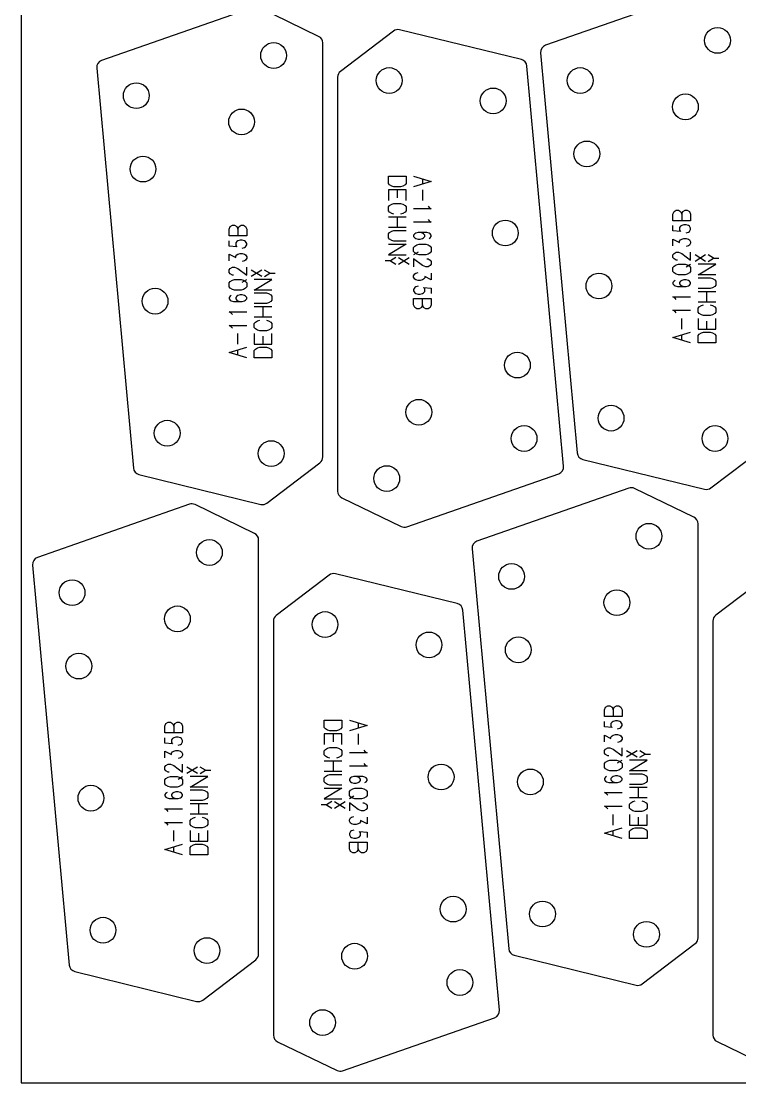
# Model space of a CAD drawing. Header units: millimetres. Extents: x 0 to 2500, y 0 to 1253.
# Drawn here: x 0 to 487, y 0 to 720 of the extents above; entities that cross this region are included whole.
import ezdxf

# ---------------------------------------------------------------- set-up
doc = ezdxf.new("R2010")
doc.units = ezdxf.units.MM
doc.layers.add('PARTS', color=4, linetype='CONTINUOUS')
doc.layers.add('PLATE', color=2, linetype='CONTINUOUS')

msp = doc.modelspace()

# ---------------------------------------------------------------- linework, layer by layer
at = {"layer": 'PARTS'}
for p, q in [((458.74, 739.95), (355.69, 703.93)), ((157.61, 729.7), (54.56, 693.67)), ((201.77, 710.02), (161.43, 729.48)), ((252.5, 713.61), (216.59, 686.27)), ((339.34, 694.23), (256.72, 714.48)), ((204.6, 424.64), (204.6, 705.51)), ((352.36, 698.75), (377.22, 427.36)), ((51.23, 688.5), (76.09, 417.1)), ((367.99, 418.44), (343.13, 689.83)), ((214.62, 682.29), (214.62, 401.42)), ((249.12, 610.1), (249.12, 615.05)), ((249.12, 615.05), (261.12, 615.05)), ((261.12, 615.05), (261.12, 610.1)), ((266.22, 615.05), (278.22, 611.45)), ((272.22, 613.25), (272.22, 609.65)), ((249.87, 609.2), (249.12, 610.1)), ((261.12, 605.85), (249.12, 605.85)), ((249.12, 605.85), (249.12, 598.65)), ((251.37, 608.3), (249.87, 609.2)), ((252.87, 607.85), (251.37, 608.3)), ((257.37, 607.85), (252.87, 607.85)), ((255.12, 605.85), (255.12, 600.45)), ((258.87, 608.3), (257.37, 607.85)), ((260.37, 609.2), (258.87, 608.3)), ((261.12, 610.1), (260.37, 609.2)), ((261.12, 598.65), (261.12, 605.85)), ((278.22, 611.45), (266.22, 607.85)), ((272.22, 605.85), (272.22, 598.65)), ((249.12, 594.4), (249.87, 595.3)), ((249.12, 591.7), (249.12, 594.4)), ((249.87, 590.8), (249.12, 591.7)), ((249.87, 595.3), (251.37, 596.2)), ((251.37, 589.9), (249.87, 590.8)), ((251.37, 596.2), (252.87, 596.65)), ((252.87, 596.65), (257.37, 596.65)), ((257.37, 596.65), (258.87, 596.2)), ((258.87, 596.2), (260.37, 595.3)), ((260.37, 590.8), (258.87, 589.9)), ((260.37, 595.3), (261.12, 594.4)), ((261.12, 591.7), (260.37, 590.8)), ((261.12, 594.4), (261.12, 591.7)), ((278.22, 593.05), (266.22, 593.05)), ((275.97, 594.85), (276.72, 593.95)), ((276.72, 593.95), (278.22, 593.05)), ((442.13, 589.44), (442.88, 591.24)), ((442.88, 591.24), (444.38, 592.14)), ((444.38, 592.14), (445.88, 592.14)), ((445.88, 592.14), (447.38, 591.24)), ((447.38, 591.24), (448.13, 589.44)), ((448.13, 589.44), (448.88, 591.24)), ((448.88, 591.24), (450.38, 592.14)), ((450.38, 592.14), (451.88, 592.14)), ((451.88, 592.14), (453.38, 591.24)), ((453.38, 591.24), (454.13, 589.44)), ((249.12, 587.45), (261.12, 587.45)), ((252.87, 589.45), (251.37, 589.9)), ((255.12, 587.45), (255.12, 580.25)), ((258.87, 589.9), (257.37, 589.45)), ((278.22, 583.85), (266.22, 583.85)), ((275.97, 585.65), (276.72, 584.75)), ((276.72, 584.75), (278.22, 583.85)), ((442.13, 584.94), (442.13, 589.44)), ((454.13, 584.94), (442.13, 584.94)), ((448.13, 589.44), (448.13, 584.94)), ((454.13, 589.44), (454.13, 584.94)), ((141, 579.18), (141.75, 580.98)), ((141, 574.68), (141, 579.18)), ((141.75, 580.98), (143.25, 581.88)), ((143.25, 581.88), (144.75, 581.88)), ((144.75, 581.88), (146.25, 580.98)), ((146.25, 580.98), (147, 579.18)), ((147, 579.18), (147.75, 580.98)), ((147, 579.18), (147, 574.68)), ((147.75, 580.98), (149.25, 581.88)), ((149.25, 581.88), (150.75, 581.88)), ((150.75, 581.88), (152.25, 580.98)), ((152.25, 580.98), (153, 579.18)), ((153, 579.18), (153, 574.68)), ((261.12, 580.25), (249.12, 580.25)), ((249.12, 576), (249.87, 576.9)), ((249.87, 576.9), (251.37, 577.8)), ((251.37, 577.8), (252.87, 578.25)), ((252.87, 578.25), (261.12, 578.25)), ((267.72, 576.45), (266.97, 576)), ((269.22, 576.9), (267.72, 576.45)), ((275.22, 576.9), (269.22, 576.9)), ((272.22, 576.45), (270.72, 576.9)), ((272.97, 576), (272.22, 576.45)), ((276.72, 576.45), (275.22, 576.9)), ((277.47, 576), (276.72, 576.45)), ((442.13, 577.99), (442.13, 581.59)), ((447.38, 577.54), (442.13, 577.99)), ((447.38, 581.14), (446.63, 580.24)), ((446.63, 580.24), (446.63, 578.44)), ((446.63, 578.44), (447.38, 577.54)), ((448.13, 581.59), (447.38, 581.14)), ((449.63, 582.04), (448.13, 581.59)), ((451.13, 582.04), (449.63, 582.04)), ((452.63, 581.59), (451.13, 582.04)), ((451.13, 576.64), (452.63, 577.09)), ((453.38, 581.14), (452.63, 581.59)), ((452.63, 577.09), (453.38, 577.54)), ((454.13, 579.79), (453.38, 581.14)), ((453.38, 577.54), (454.13, 578.89)), ((454.13, 578.89), (454.13, 579.79)), ((153, 574.68), (141, 574.68)), ((141, 567.73), (141, 571.33)), ((146.25, 570.88), (145.5, 569.98)), ((145.5, 569.98), (145.5, 568.18)), ((147, 571.33), (146.25, 570.88)), ((148.5, 571.78), (147, 571.33)), ((150, 571.78), (148.5, 571.78)), ((151.5, 571.33), (150, 571.78)), ((152.25, 570.88), (151.5, 571.33)), ((153, 569.53), (152.25, 570.88)), ((153, 568.63), (153, 569.53)), ((249.12, 573.3), (249.12, 576)), ((249.87, 572.4), (249.12, 573.3)), ((249.12, 569.05), (261.12, 569.05)), ((261.12, 569.05), (249.12, 561.85)), ((251.37, 571.5), (249.87, 572.4)), ((252.87, 571.05), (251.37, 571.5)), ((261.12, 571.05), (252.87, 571.05)), ((266.97, 576), (266.22, 575.1)), ((266.22, 575.1), (266.22, 574.2)), ((266.22, 574.2), (266.97, 573.3)), ((266.97, 573.3), (267.72, 572.85)), ((267.72, 572.85), (269.22, 572.4)), ((268.47, 568.6), (269.97, 569.05)), ((269.22, 572.4), (270.72, 572.4)), ((269.97, 569.05), (274.47, 569.05)), ((270.72, 572.4), (272.22, 572.85)), ((272.22, 572.85), (272.97, 573.3)), ((273.72, 575.1), (272.97, 576)), ((272.97, 573.3), (273.72, 574.2)), ((273.72, 574.2), (273.72, 575.1)), ((274.47, 569.05), (275.97, 568.6)), ((276.72, 572.85), (277.47, 573.3)), ((278.22, 575.1), (277.47, 576)), ((277.47, 573.3), (278.22, 574.2)), ((278.22, 574.2), (278.22, 575.1)), ((442.13, 567.89), (442.13, 572.39)), ((442.13, 572.39), (446.63, 570.14)), ((446.63, 571.04), (447.38, 571.94)), ((446.63, 570.14), (446.63, 571.04)), ((447.38, 571.94), (448.13, 572.39)), ((448.13, 572.39), (449.63, 572.84)), ((449.63, 572.84), (451.13, 572.84)), ((451.13, 572.84), (452.63, 572.39)), ((452.63, 572.39), (453.38, 571.94)), ((453.38, 571.94), (454.13, 570.59)), ((454.13, 569.69), (453.38, 568.34)), ((454.13, 570.59), (454.13, 569.69)), ((146.25, 567.28), (141, 567.73)), ((141, 557.63), (141, 562.13)), ((141, 562.13), (145.5, 559.88)), ((145.5, 568.18), (146.25, 567.28)), ((146.25, 561.68), (147, 562.13)), ((147, 562.13), (148.5, 562.58)), ((148.5, 562.58), (150, 562.58)), ((150, 566.38), (151.5, 566.83)), ((150, 562.58), (151.5, 562.13)), ((151.5, 566.83), (152.25, 567.28)), ((151.5, 562.13), (152.25, 561.68)), ((152.25, 567.28), (153, 568.63)), ((249.12, 561.85), (261.12, 561.85)), ((266.22, 566.8), (266.97, 567.7)), ((266.22, 564.1), (266.22, 566.8)), ((266.97, 563.2), (266.22, 564.1)), ((269.22, 563.65), (266.22, 561.85)), ((266.97, 567.7), (268.47, 568.6)), ((268.47, 562.3), (266.97, 563.2)), ((269.97, 561.85), (268.47, 562.3)), ((274.47, 561.85), (269.97, 561.85)), ((275.97, 562.3), (274.47, 561.85)), ((275.97, 568.6), (277.47, 567.7)), ((277.47, 563.2), (275.97, 562.3)), ((277.47, 567.7), (278.22, 566.8)), ((278.22, 564.1), (277.47, 563.2)), ((278.22, 566.8), (278.22, 564.1)), ((442.13, 561.84), (442.88, 562.74)), ((442.13, 560.04), (442.13, 561.84)), ((442.88, 562.74), (444.38, 563.64)), ((444.38, 563.64), (445.88, 563.64)), ((445.88, 563.64), (448.13, 562.74)), ((448.13, 562.74), (454.13, 558.24)), ((452.63, 567.89), (451.13, 567.44)), ((453.38, 568.34), (452.63, 567.89)), ((454.13, 558.24), (454.13, 563.64)), ((145.5, 560.78), (146.25, 561.68)), ((145.5, 559.88), (145.5, 560.78)), ((151.5, 557.63), (150, 557.18)), ((152.25, 558.08), (151.5, 557.63)), ((152.25, 561.68), (153, 560.33)), ((153, 559.43), (152.25, 558.08)), ((153, 560.33), (153, 559.43)), ((250.62, 557.69), (247.02, 557.69)), ((254.22, 559.85), (250.62, 557.69)), ((250.62, 557.69), (254.22, 555.53)), ((256.02, 559.85), (263.22, 555.53)), ((256.02, 555.53), (263.22, 559.85)), ((272.22, 554.45), (266.22, 558.95)), ((266.22, 558.95), (266.22, 553.55)), ((275.22, 558.95), (275.97, 558.95)), ((275.97, 558.95), (277.47, 558.05)), ((277.47, 558.05), (278.22, 557.15)), ((278.22, 555.35), (277.47, 554.45)), ((278.22, 557.15), (278.22, 555.35)), ((442.88, 559.14), (442.13, 560.04)), ((444.38, 558.24), (442.88, 559.14)), ((442.88, 553.99), (444.38, 554.89)), ((445.13, 558.24), (444.38, 558.24)), ((444.38, 554.89), (445.88, 555.34)), ((445.88, 555.34), (450.38, 555.34)), ((450.38, 555.34), (451.88, 554.89)), ((451.13, 553.54), (454.13, 555.34)), ((451.88, 554.89), (453.38, 553.99)), ((464.33, 557.34), (457.13, 561.66)), ((464.33, 561.66), (457.13, 557.34)), ((459.23, 548.14), (471.23, 555.34)), ((471.23, 555.34), (459.23, 555.34)), ((469.73, 559.5), (466.13, 561.66)), ((466.13, 557.34), (469.73, 559.5)), ((469.73, 559.5), (473.33, 559.5)), ((141, 551.58), (141.75, 552.48)), ((141, 549.78), (141, 551.58)), ((141.75, 548.88), (141, 549.78)), ((141.75, 552.48), (143.25, 553.38)), ((143.25, 547.98), (141.75, 548.88)), ((143.25, 553.38), (144.75, 553.38)), ((144, 547.98), (143.25, 547.98)), ((144.75, 553.38), (147, 552.48)), ((147, 552.48), (153, 547.98)), ((153, 547.98), (153, 553.38)), ((163.2, 547.08), (156, 551.4)), ((163.2, 551.4), (156, 547.08)), ((168.6, 549.24), (165, 551.4)), ((165, 547.08), (168.6, 549.24)), ((168.6, 549.24), (172.2, 549.24)), ((266.22, 547.5), (266.97, 548.85)), ((266.22, 546.6), (266.22, 547.5)), ((266.97, 548.85), (267.72, 549.3)), ((267.72, 549.3), (269.22, 549.75)), ((274.47, 553.55), (272.22, 554.45)), ((275.97, 553.55), (274.47, 553.55)), ((277.47, 554.45), (275.97, 553.55)), ((278.22, 549.3), (278.22, 544.8)), ((442.13, 553.09), (442.88, 553.99)), ((442.13, 550.39), (442.13, 553.09)), ((442.88, 549.49), (442.13, 550.39)), ((444.38, 548.59), (442.88, 549.49)), ((445.88, 548.14), (444.38, 548.59)), ((450.38, 548.14), (445.88, 548.14)), ((451.88, 548.59), (450.38, 548.14)), ((453.38, 549.49), (451.88, 548.59)), ((453.38, 553.99), (454.13, 553.09)), ((454.13, 550.39), (453.38, 549.49)), ((454.13, 553.09), (454.13, 550.39)), ((471.23, 548.14), (459.23, 548.14)), ((141, 542.83), (141.75, 543.73)), ((141, 540.13), (141, 542.83)), ((141.75, 543.73), (143.25, 544.63)), ((143.25, 544.63), (144.75, 545.08)), ((144.75, 545.08), (149.25, 545.08)), ((149.25, 545.08), (150.75, 544.63)), ((150, 543.28), (153, 545.08)), ((150.75, 544.63), (152.25, 543.73)), ((152.25, 543.73), (153, 542.83)), ((153, 542.83), (153, 540.13)), ((158.1, 537.88), (170.1, 545.08)), ((170.1, 545.08), (158.1, 545.08)), ((266.97, 545.25), (266.22, 546.6)), ((267.72, 544.8), (266.97, 545.25)), ((269.22, 544.35), (267.72, 544.8)), ((269.22, 540.55), (267.72, 540.1)), ((270.72, 544.35), (269.22, 544.35)), ((272.22, 544.8), (270.72, 544.35)), ((272.97, 545.25), (272.22, 544.8)), ((273.72, 546.15), (272.97, 545.25)), ((278.22, 544.8), (273.72, 547.05)), ((273.72, 547.05), (273.72, 546.15)), ((442.88, 543.89), (442.13, 542.99)), ((442.13, 542.99), (442.13, 542.09)), ((442.13, 542.09), (442.88, 541.19)), ((443.63, 544.34), (442.88, 543.89)), ((442.88, 541.19), (443.63, 540.74)), ((443.63, 540.74), (445.13, 540.29)), ((445.13, 540.29), (451.13, 540.29)), ((447.38, 543.89), (446.63, 542.99)), ((446.63, 542.99), (446.63, 542.09)), ((446.63, 542.09), (447.38, 541.19)), ((448.13, 544.34), (447.38, 543.89)), ((447.38, 541.19), (448.13, 540.74)), ((449.63, 544.79), (448.13, 544.34)), ((448.13, 540.74), (449.63, 540.29)), ((451.13, 544.79), (449.63, 544.79)), ((452.63, 544.34), (451.13, 544.79)), ((451.13, 540.29), (452.63, 540.74)), ((453.38, 543.89), (452.63, 544.34)), ((452.63, 540.74), (453.38, 541.19)), ((454.13, 542.99), (453.38, 543.89)), ((453.38, 541.19), (454.13, 542.09)), ((454.13, 542.09), (454.13, 542.99)), ((459.23, 546.14), (467.48, 546.14)), ((467.48, 546.14), (468.98, 545.69)), ((468.98, 545.69), (470.48, 544.79)), ((470.48, 540.29), (468.98, 539.39)), ((470.48, 544.79), (471.23, 543.89)), ((471.23, 541.19), (470.48, 540.29)), ((471.23, 543.89), (471.23, 541.19)), ((141.75, 539.23), (141, 540.13)), ((141.75, 533.63), (141, 532.73)), ((143.25, 538.33), (141.75, 539.23)), ((142.5, 534.08), (141.75, 533.63)), ((144.75, 537.88), (143.25, 538.33)), ((149.25, 537.88), (144.75, 537.88)), ((146.25, 533.63), (145.5, 532.73)), ((147, 534.08), (146.25, 533.63)), ((148.5, 534.53), (147, 534.08)), ((150, 534.53), (148.5, 534.53)), ((150.75, 538.33), (149.25, 537.88)), ((151.5, 534.08), (150, 534.53)), ((152.25, 539.23), (150.75, 538.33)), ((152.25, 533.63), (151.5, 534.08)), ((153, 540.13), (152.25, 539.23)), ((153, 532.73), (152.25, 533.63)), ((170.1, 537.88), (158.1, 537.88)), ((158.1, 535.88), (166.35, 535.88)), ((166.35, 535.88), (167.85, 535.43)), ((167.85, 535.43), (169.35, 534.53)), ((169.35, 534.53), (170.1, 533.63)), ((170.1, 533.63), (170.1, 530.93)), ((266.97, 539.65), (266.22, 538.3)), ((266.22, 538.3), (266.22, 537.4)), ((266.22, 537.4), (266.97, 536.05)), ((267.72, 540.1), (266.97, 539.65)), ((266.97, 536.05), (267.72, 535.6)), ((267.72, 535.6), (269.22, 535.15)), ((269.22, 535.15), (270.72, 535.15)), ((270.72, 535.15), (272.22, 535.6)), ((272.22, 535.6), (272.97, 536.05)), ((273.72, 538.75), (272.97, 539.65)), ((272.97, 539.65), (278.22, 539.2)), ((272.97, 536.05), (273.72, 536.95)), ((273.72, 536.95), (273.72, 538.75)), ((278.22, 539.2), (278.22, 535.6)), ((443.63, 532.44), (442.13, 533.34)), ((442.13, 533.34), (454.13, 533.34)), ((467.48, 538.94), (459.23, 538.94)), ((459.23, 536.94), (471.23, 536.94)), ((465.23, 529.74), (465.23, 536.94)), ((468.98, 539.39), (467.48, 538.94)), ((141, 532.73), (141, 531.83)), ((141, 531.83), (141.75, 530.93)), ((141.75, 530.93), (142.5, 530.48)), ((142.5, 530.48), (144, 530.03)), ((144, 530.03), (150, 530.03)), ((145.5, 532.73), (145.5, 531.83)), ((145.5, 531.83), (146.25, 530.93)), ((146.25, 530.93), (147, 530.48)), ((147, 530.48), (148.5, 530.03)), ((150, 530.03), (151.5, 530.48)), ((151.5, 530.48), (152.25, 530.93)), ((152.25, 530.93), (153, 531.83)), ((153, 531.83), (153, 532.73)), ((166.35, 528.68), (158.1, 528.68)), ((158.1, 526.68), (170.1, 526.68)), ((164.1, 519.48), (164.1, 526.68)), ((167.85, 529.13), (166.35, 528.68)), ((169.35, 530.03), (167.85, 529.13)), ((170.1, 530.93), (169.35, 530.03)), ((266.22, 532.25), (278.22, 532.25)), ((266.22, 527.75), (266.22, 532.25)), ((266.97, 525.95), (266.22, 527.75)), ((268.47, 525.05), (266.97, 525.95)), ((271.47, 525.95), (269.97, 525.05)), ((272.22, 527.75), (271.47, 525.95)), ((272.22, 527.75), (272.22, 532.25)), ((272.97, 525.95), (272.22, 527.75)), ((274.47, 525.05), (272.97, 525.95)), ((277.47, 525.95), (275.97, 525.05)), ((278.22, 527.75), (277.47, 525.95)), ((278.22, 532.25), (278.22, 527.75)), ((444.38, 531.54), (443.63, 532.44)), ((471.23, 529.74), (459.23, 529.74)), ((459.23, 525.49), (459.98, 526.39)), ((459.98, 526.39), (461.48, 527.29)), ((461.48, 527.29), (462.98, 527.74)), ((467.48, 527.74), (468.98, 527.29)), ((468.98, 527.29), (470.48, 526.39)), ((470.48, 526.39), (471.23, 525.49)), ((142.5, 522.18), (141, 523.08)), ((141, 523.08), (153, 523.08)), ((143.25, 521.28), (142.5, 522.18)), ((170.1, 519.48), (158.1, 519.48)), ((269.97, 525.05), (268.47, 525.05)), ((275.97, 525.05), (274.47, 525.05)), ((443.63, 523.24), (442.13, 524.14)), ((442.13, 524.14), (454.13, 524.14)), ((444.38, 522.34), (443.63, 523.24)), ((459.23, 522.79), (459.23, 525.49)), ((459.98, 521.89), (459.23, 522.79)), ((461.48, 520.99), (459.98, 521.89)), ((462.98, 520.54), (461.48, 520.99)), ((467.48, 520.54), (462.98, 520.54)), ((468.98, 520.99), (467.48, 520.54)), ((470.48, 521.89), (468.98, 520.99)), ((471.23, 522.79), (470.48, 521.89)), ((471.23, 525.49), (471.23, 522.79)), ((142.5, 512.98), (141, 513.88)), ((141, 513.88), (153, 513.88)), ((143.25, 512.08), (142.5, 512.98)), ((158.1, 515.23), (158.85, 516.13)), ((158.1, 512.53), (158.1, 515.23)), ((158.85, 511.63), (158.1, 512.53)), ((158.85, 516.13), (160.35, 517.03)), ((160.35, 510.73), (158.85, 511.63)), ((160.35, 517.03), (161.85, 517.48)), ((166.35, 517.48), (167.85, 517.03)), ((167.85, 517.03), (169.35, 516.13)), ((169.35, 511.63), (167.85, 510.73)), ((169.35, 516.13), (170.1, 515.23)), ((170.1, 512.53), (169.35, 511.63)), ((170.1, 515.23), (170.1, 512.53)), ((448.13, 511.34), (448.13, 518.54)), ((459.23, 518.54), (459.23, 511.34)), ((465.23, 511.34), (465.23, 516.74)), ((471.23, 511.34), (471.23, 518.54)), ((147, 501.08), (147, 508.28)), ((158.1, 508.28), (158.1, 501.08)), ((161.85, 510.28), (160.35, 510.73)), ((166.35, 510.28), (161.85, 510.28)), ((164.1, 501.08), (164.1, 506.48)), ((167.85, 510.73), (166.35, 510.28)), ((170.1, 501.08), (170.1, 508.28)), ((442.13, 505.74), (454.13, 509.34)), ((454.13, 502.14), (442.13, 505.74)), ((448.13, 503.94), (448.13, 507.54)), ((459.23, 511.34), (471.23, 511.34)), ((459.23, 507.09), (459.98, 507.99)), ((459.23, 502.14), (459.23, 507.09)), ((459.98, 507.99), (461.48, 508.89)), ((461.48, 508.89), (462.98, 509.34)), ((462.98, 509.34), (467.48, 509.34)), ((467.48, 509.34), (468.98, 508.89)), ((468.98, 508.89), (470.48, 507.99)), ((470.48, 507.99), (471.23, 507.09)), ((471.23, 507.09), (471.23, 502.14)), ((141, 495.48), (153, 499.08)), ((147, 493.68), (147, 497.28)), ((158.1, 501.08), (170.1, 501.08)), ((158.1, 496.83), (158.85, 497.73)), ((158.85, 497.73), (160.35, 498.63)), ((160.35, 498.63), (161.85, 499.08)), ((161.85, 499.08), (166.35, 499.08)), ((166.35, 499.08), (167.85, 498.63)), ((167.85, 498.63), (169.35, 497.73)), ((169.35, 497.73), (170.1, 496.83)), ((471.23, 502.14), (459.23, 502.14)), ((153, 491.88), (141, 495.48)), ((158.1, 491.88), (158.1, 496.83)), ((170.1, 491.88), (158.1, 491.88)), ((170.1, 496.83), (170.1, 491.88)), ((467.85, 403.58), (503.76, 430.92)), ((166.72, 393.33), (202.63, 420.67)), ((381.01, 422.96), (463.63, 402.7)), ((79.88, 412.7), (162.5, 392.45)), ((261.6, 377.24), (364.66, 413.26)), ((412.23, 403.49), (309.18, 367.46)), ((217.44, 396.91), (257.78, 377.45)), ((456.39, 383.81), (416.05, 403.27)), ((114.07, 392.48), (11.02, 356.45)), ((158.24, 372.8), (117.9, 392.26)), ((459.22, 98.43), (459.22, 379.31)), ((161.06, 87.42), (161.06, 368.29)), ((305.85, 362.29), (330.71, 90.89)), ((7.69, 351.28), (32.55, 79.88)), ((208.96, 344.5), (173.05, 317.16)), ((295.8, 325.12), (213.18, 345.38)), ((507.13, 344.61), (471.22, 317.27)), ((324.45, 49.33), (299.59, 320.72)), ((171.08, 313.18), (171.08, 32.31)), ((469.24, 313.29), (469.24, 32.42)), ((395.62, 252.97), (396.37, 254.77)), ((395.62, 248.47), (395.62, 252.97)), ((396.37, 254.77), (397.87, 255.67)), ((397.87, 255.67), (399.37, 255.67)), ((399.37, 255.67), (400.87, 254.77)), ((400.87, 254.77), (401.62, 252.97)), ((401.62, 252.97), (402.37, 254.77)), ((401.62, 252.97), (401.62, 248.47)), ((402.37, 254.77), (403.87, 255.67)), ((403.87, 255.67), (405.37, 255.67)), ((405.37, 255.67), (406.87, 254.77)), ((406.87, 254.77), (407.62, 252.97)), ((407.62, 252.97), (407.62, 248.47)), ((205.58, 241), (205.58, 245.95)), ((205.58, 245.95), (217.58, 245.95)), ((217.58, 245.95), (217.58, 241)), ((222.68, 245.95), (234.68, 242.35)), ((407.62, 248.47), (395.62, 248.47)), ((395.62, 241.52), (395.62, 245.12)), ((401.62, 245.12), (400.87, 244.67)), ((403.12, 245.57), (401.62, 245.12)), ((404.62, 245.57), (403.12, 245.57)), ((406.12, 245.12), (404.62, 245.57)), ((406.87, 244.67), (406.12, 245.12)), ((97.46, 241.96), (98.21, 243.76)), ((97.46, 237.46), (97.46, 241.96)), ((98.21, 243.76), (99.71, 244.66)), ((99.71, 244.66), (101.21, 244.66)), ((101.21, 244.66), (102.71, 243.76)), ((102.71, 243.76), (103.46, 241.96)), ((103.46, 241.96), (104.21, 243.76)), ((103.46, 241.96), (103.46, 237.46)), ((104.21, 243.76), (105.71, 244.66)), ((105.71, 244.66), (107.21, 244.66)), ((107.21, 244.66), (108.71, 243.76)), ((108.71, 243.76), (109.46, 241.96)), ((109.46, 241.96), (109.46, 237.46)), ((206.33, 240.1), (205.58, 241)), ((207.83, 239.2), (206.33, 240.1)), ((209.33, 238.75), (207.83, 239.2)), ((213.83, 238.75), (209.33, 238.75)), ((215.33, 239.2), (213.83, 238.75)), ((216.83, 240.1), (215.33, 239.2)), ((217.58, 241), (216.83, 240.1)), ((234.68, 242.35), (222.68, 238.75)), ((228.68, 244.15), (228.68, 240.55)), ((400.87, 241.07), (395.62, 241.52)), ((400.87, 244.67), (400.12, 243.77)), ((400.12, 243.77), (400.12, 241.97)), ((400.12, 241.97), (400.87, 241.07)), ((404.62, 240.17), (406.12, 240.62)), ((406.12, 240.62), (406.87, 241.07)), ((407.62, 243.32), (406.87, 244.67)), ((406.87, 241.07), (407.62, 242.42)), ((407.62, 242.42), (407.62, 243.32)), ((109.46, 237.46), (97.46, 237.46)), ((97.46, 230.51), (97.46, 234.11)), ((102.71, 230.06), (97.46, 230.51)), ((102.71, 233.66), (101.96, 232.76)), ((101.96, 232.76), (101.96, 230.96)), ((101.96, 230.96), (102.71, 230.06)), ((103.46, 234.11), (102.71, 233.66)), ((104.96, 234.56), (103.46, 234.11)), ((106.46, 234.56), (104.96, 234.56)), ((107.96, 234.11), (106.46, 234.56)), ((108.71, 233.66), (107.96, 234.11)), ((109.46, 232.31), (108.71, 233.66)), ((108.71, 230.06), (109.46, 231.41)), ((109.46, 231.41), (109.46, 232.31)), ((217.58, 236.75), (205.58, 236.75)), ((205.58, 236.75), (205.58, 229.55)), ((211.58, 236.75), (211.58, 231.35)), ((217.58, 229.55), (217.58, 236.75)), ((228.68, 236.75), (228.68, 229.55)), ((395.62, 231.42), (395.62, 235.92)), ((395.62, 235.92), (400.12, 233.67)), ((400.12, 234.57), (400.87, 235.47)), ((400.12, 233.67), (400.12, 234.57)), ((400.87, 235.47), (401.62, 235.92)), ((401.62, 235.92), (403.12, 236.37)), ((403.12, 236.37), (404.62, 236.37)), ((404.62, 236.37), (406.12, 235.92)), ((406.12, 231.42), (404.62, 230.97)), ((406.12, 235.92), (406.87, 235.47)), ((406.87, 231.87), (406.12, 231.42)), ((406.87, 235.47), (407.62, 234.12)), ((407.62, 233.22), (406.87, 231.87)), ((407.62, 234.12), (407.62, 233.22)), ((97.46, 220.41), (97.46, 224.91)), ((97.46, 224.91), (101.96, 222.66)), ((101.96, 223.56), (102.71, 224.46)), ((101.96, 222.66), (101.96, 223.56)), ((102.71, 224.46), (103.46, 224.91)), ((103.46, 224.91), (104.96, 225.36)), ((104.96, 225.36), (106.46, 225.36)), ((106.46, 229.16), (107.96, 229.61)), ((106.46, 225.36), (107.96, 224.91)), ((107.96, 229.61), (108.71, 230.06)), ((107.96, 224.91), (108.71, 224.46)), ((108.71, 224.46), (109.46, 223.11)), ((205.58, 225.3), (206.33, 226.2)), ((205.58, 222.6), (205.58, 225.3)), ((206.33, 226.2), (207.83, 227.1)), ((207.83, 227.1), (209.33, 227.55)), ((209.33, 227.55), (213.83, 227.55)), ((213.83, 227.55), (215.33, 227.1)), ((215.33, 227.1), (216.83, 226.2)), ((216.83, 226.2), (217.58, 225.3)), ((217.58, 225.3), (217.58, 222.6)), ((234.68, 223.95), (222.68, 223.95)), ((232.43, 225.75), (233.18, 224.85)), ((233.18, 224.85), (234.68, 223.95)), ((395.62, 225.37), (396.37, 226.27)), ((395.62, 223.57), (395.62, 225.37)), ((396.37, 222.67), (395.62, 223.57)), ((396.37, 226.27), (397.87, 227.17)), ((397.87, 227.17), (399.37, 227.17)), ((399.37, 227.17), (401.62, 226.27)), ((401.62, 226.27), (407.62, 221.77)), ((407.62, 221.77), (407.62, 227.17)), ((417.82, 220.87), (410.62, 225.19)), ((417.82, 225.19), (410.62, 220.87)), ((423.22, 223.03), (419.62, 225.19)), ((98.21, 215.26), (99.71, 216.16)), ((99.71, 216.16), (101.21, 216.16)), ((101.21, 216.16), (103.46, 215.26)), ((107.96, 220.41), (106.46, 219.96)), ((108.71, 220.86), (107.96, 220.41)), ((109.46, 222.21), (108.71, 220.86)), ((109.46, 223.11), (109.46, 222.21)), ((109.46, 210.76), (109.46, 216.16)), ((206.33, 221.7), (205.58, 222.6)), ((205.58, 218.35), (217.58, 218.35)), ((207.83, 220.8), (206.33, 221.7)), ((209.33, 220.35), (207.83, 220.8)), ((211.58, 218.35), (211.58, 211.15)), ((215.33, 220.8), (213.83, 220.35)), ((216.83, 221.7), (215.33, 220.8)), ((217.58, 222.6), (216.83, 221.7)), ((232.43, 216.55), (233.18, 215.65)), ((395.62, 216.62), (396.37, 217.52)), ((395.62, 213.92), (395.62, 216.62)), ((397.87, 221.77), (396.37, 222.67)), ((396.37, 217.52), (397.87, 218.42)), ((398.62, 221.77), (397.87, 221.77)), ((397.87, 218.42), (399.37, 218.87)), ((399.37, 218.87), (403.87, 218.87)), ((403.87, 218.87), (405.37, 218.42)), ((404.62, 217.07), (407.62, 218.87)), ((405.37, 218.42), (406.87, 217.52)), ((406.87, 217.52), (407.62, 216.62)), ((407.62, 216.62), (407.62, 213.92)), ((412.72, 211.67), (424.72, 218.87)), ((424.72, 218.87), (412.72, 218.87)), ((419.62, 220.87), (423.22, 223.03)), ((423.22, 223.03), (426.82, 223.03)), ((97.46, 214.36), (98.21, 215.26)), ((97.46, 212.56), (97.46, 214.36)), ((98.21, 211.66), (97.46, 212.56)), ((99.71, 210.76), (98.21, 211.66)), ((100.46, 210.76), (99.71, 210.76)), ((103.46, 215.26), (109.46, 210.76)), ((119.66, 209.86), (112.46, 214.18)), ((119.66, 214.18), (112.46, 209.86)), ((125.06, 212.02), (121.46, 214.18)), ((121.46, 209.86), (125.06, 212.02)), ((125.06, 212.02), (128.66, 212.02)), ((217.58, 211.15), (205.58, 211.15)), ((207.83, 208.7), (209.33, 209.15)), ((209.33, 209.15), (217.58, 209.15)), ((234.68, 214.75), (222.68, 214.75)), ((233.18, 215.65), (234.68, 214.75)), ((396.37, 213.02), (395.62, 213.92)), ((397.87, 212.12), (396.37, 213.02)), ((399.37, 211.67), (397.87, 212.12)), ((403.87, 211.67), (399.37, 211.67)), ((405.37, 212.12), (403.87, 211.67)), ((406.87, 213.02), (405.37, 212.12)), ((407.62, 213.92), (406.87, 213.02)), ((424.72, 211.67), (412.72, 211.67)), ((412.72, 209.67), (420.97, 209.67)), ((420.97, 209.67), (422.47, 209.22)), ((422.47, 209.22), (423.97, 208.32)), ((97.46, 205.61), (98.21, 206.51)), ((97.46, 202.91), (97.46, 205.61)), ((98.21, 202.01), (97.46, 202.91)), ((98.21, 206.51), (99.71, 207.41)), ((99.71, 201.11), (98.21, 202.01)), ((99.71, 207.41), (101.21, 207.86)), ((101.21, 207.86), (105.71, 207.86)), ((105.71, 207.86), (107.21, 207.41)), ((106.46, 206.06), (109.46, 207.86)), ((107.21, 207.41), (108.71, 206.51)), ((108.71, 202.01), (107.21, 201.11)), ((108.71, 206.51), (109.46, 205.61)), ((109.46, 202.91), (108.71, 202.01)), ((109.46, 205.61), (109.46, 202.91)), ((114.56, 200.66), (126.56, 207.86)), ((126.56, 207.86), (114.56, 207.86)), ((205.58, 206.9), (206.33, 207.8)), ((205.58, 204.2), (205.58, 206.9)), ((206.33, 203.3), (205.58, 204.2)), ((206.33, 207.8), (207.83, 208.7)), ((207.83, 202.4), (206.33, 203.3)), ((209.33, 201.95), (207.83, 202.4)), ((217.58, 201.95), (209.33, 201.95)), ((223.43, 206.9), (222.68, 206)), ((222.68, 206), (222.68, 205.1)), ((222.68, 205.1), (223.43, 204.2)), ((224.18, 207.35), (223.43, 206.9)), ((223.43, 204.2), (224.18, 203.75)), ((225.68, 207.8), (224.18, 207.35)), ((224.18, 203.75), (225.68, 203.3)), ((231.68, 207.8), (225.68, 207.8)), ((225.68, 203.3), (227.18, 203.3)), ((228.68, 207.35), (227.18, 207.8)), ((227.18, 203.3), (228.68, 203.75)), ((229.43, 206.9), (228.68, 207.35)), ((228.68, 203.75), (229.43, 204.2)), ((230.18, 206), (229.43, 206.9)), ((229.43, 204.2), (230.18, 205.1)), ((230.18, 205.1), (230.18, 206)), ((233.18, 207.35), (231.68, 207.8)), ((233.93, 206.9), (233.18, 207.35)), ((233.18, 203.75), (233.93, 204.2)), ((234.68, 206), (233.93, 206.9)), ((233.93, 204.2), (234.68, 205.1)), ((234.68, 205.1), (234.68, 206)), ((396.37, 207.42), (395.62, 206.52)), ((395.62, 206.52), (395.62, 205.62)), ((395.62, 205.62), (396.37, 204.72)), ((397.12, 207.87), (396.37, 207.42)), ((396.37, 204.72), (397.12, 204.27)), ((397.12, 204.27), (398.62, 203.82)), ((398.62, 203.82), (404.62, 203.82)), ((400.87, 207.42), (400.12, 206.52)), ((400.12, 206.52), (400.12, 205.62)), ((400.12, 205.62), (400.87, 204.72)), ((401.62, 207.87), (400.87, 207.42)), ((400.87, 204.72), (401.62, 204.27)), ((403.12, 208.32), (401.62, 207.87)), ((401.62, 204.27), (403.12, 203.82)), ((404.62, 208.32), (403.12, 208.32)), ((406.12, 207.87), (404.62, 208.32)), ((404.62, 203.82), (406.12, 204.27)), ((406.87, 207.42), (406.12, 207.87)), ((406.12, 204.27), (406.87, 204.72)), ((407.62, 206.52), (406.87, 207.42)), ((406.87, 204.72), (407.62, 205.62)), ((407.62, 205.62), (407.62, 206.52)), ((420.97, 202.47), (412.72, 202.47)), ((422.47, 202.92), (420.97, 202.47)), ((423.97, 203.82), (422.47, 202.92)), ((423.97, 208.32), (424.72, 207.42)), ((424.72, 204.72), (423.97, 203.82)), ((424.72, 207.42), (424.72, 204.72)), ((98.21, 196.41), (97.46, 195.51)), ((97.46, 195.51), (97.46, 194.61)), ((97.46, 194.61), (98.21, 193.71)), ((98.96, 196.86), (98.21, 196.41)), ((101.21, 200.66), (99.71, 201.11)), ((105.71, 200.66), (101.21, 200.66)), ((102.71, 196.41), (101.96, 195.51)), ((101.96, 195.51), (101.96, 194.61)), ((101.96, 194.61), (102.71, 193.71)), ((103.46, 196.86), (102.71, 196.41)), ((104.96, 197.31), (103.46, 196.86)), ((106.46, 197.31), (104.96, 197.31)), ((107.21, 201.11), (105.71, 200.66)), ((107.96, 196.86), (106.46, 197.31)), ((108.71, 196.41), (107.96, 196.86)), ((109.46, 195.51), (108.71, 196.41)), ((108.71, 193.71), (109.46, 194.61)), ((109.46, 194.61), (109.46, 195.51)), ((126.56, 200.66), (114.56, 200.66)), ((114.56, 198.66), (122.81, 198.66)), ((122.81, 198.66), (124.31, 198.21)), ((124.31, 198.21), (125.81, 197.31)), ((125.81, 197.31), (126.56, 196.41)), ((126.56, 196.41), (126.56, 193.71)), ((205.58, 199.95), (217.58, 199.95)), ((217.58, 199.95), (205.58, 192.75)), ((222.68, 197.7), (223.43, 198.6)), ((222.68, 195), (222.68, 197.7)), ((223.43, 194.1), (222.68, 195)), ((225.68, 194.55), (222.68, 192.75)), ((223.43, 198.6), (224.93, 199.5)), ((224.93, 199.5), (226.43, 199.95)), ((226.43, 199.95), (230.93, 199.95)), ((230.93, 199.95), (232.43, 199.5)), ((232.43, 199.5), (233.93, 198.6)), ((233.93, 198.6), (234.68, 197.7)), ((234.68, 195), (233.93, 194.1)), ((234.68, 197.7), (234.68, 195)), ((397.12, 195.97), (395.62, 196.87)), ((395.62, 196.87), (407.62, 196.87)), ((397.87, 195.07), (397.12, 195.97)), ((412.72, 200.47), (424.72, 200.47)), ((418.72, 193.27), (418.72, 200.47)), ((98.21, 193.71), (98.96, 193.26)), ((98.96, 193.26), (100.46, 192.81)), ((100.46, 192.81), (106.46, 192.81)), ((102.71, 193.71), (103.46, 193.26)), ((103.46, 193.26), (104.96, 192.81)), ((106.46, 192.81), (107.96, 193.26)), ((107.96, 193.26), (108.71, 193.71)), ((122.81, 191.46), (114.56, 191.46)), ((114.56, 189.46), (126.56, 189.46)), ((120.56, 182.26), (120.56, 189.46)), ((124.31, 191.91), (122.81, 191.46)), ((125.81, 192.81), (124.31, 191.91)), ((126.56, 193.71), (125.81, 192.81)), ((207.08, 188.59), (203.48, 188.59)), ((205.58, 192.75), (217.58, 192.75)), ((210.68, 190.75), (207.08, 188.59)), ((207.08, 188.59), (210.68, 186.43)), ((212.48, 190.75), (219.68, 186.43)), ((212.48, 186.43), (219.68, 190.75)), ((228.68, 185.35), (222.68, 189.85)), ((222.68, 189.85), (222.68, 184.45)), ((224.93, 193.2), (223.43, 194.1)), ((226.43, 192.75), (224.93, 193.2)), ((230.93, 192.75), (226.43, 192.75)), ((232.43, 193.2), (230.93, 192.75)), ((231.68, 189.85), (232.43, 189.85)), ((233.93, 194.1), (232.43, 193.2)), ((232.43, 189.85), (233.93, 188.95)), ((233.93, 188.95), (234.68, 188.05)), ((234.68, 188.05), (234.68, 186.25)), ((397.12, 186.77), (395.62, 187.67)), ((395.62, 187.67), (407.62, 187.67)), ((424.72, 193.27), (412.72, 193.27)), ((412.72, 189.02), (413.47, 189.92)), ((412.72, 186.32), (412.72, 189.02)), ((413.47, 189.92), (414.97, 190.82)), ((414.97, 190.82), (416.47, 191.27)), ((420.97, 191.27), (422.47, 190.82)), ((422.47, 190.82), (423.97, 189.92)), ((423.97, 189.92), (424.72, 189.02)), ((424.72, 189.02), (424.72, 186.32)), ((98.96, 184.96), (97.46, 185.86)), ((97.46, 185.86), (109.46, 185.86)), ((99.71, 184.06), (98.96, 184.96)), ((126.56, 182.26), (114.56, 182.26)), ((116.81, 179.81), (118.31, 180.26)), ((122.81, 180.26), (124.31, 179.81)), ((223.43, 179.75), (224.18, 180.2)), ((224.18, 180.2), (225.68, 180.65)), ((230.93, 184.45), (228.68, 185.35)), ((232.43, 184.45), (230.93, 184.45)), ((233.93, 185.35), (232.43, 184.45)), ((234.68, 186.25), (233.93, 185.35)), ((234.68, 180.2), (234.68, 175.7)), ((397.87, 185.87), (397.12, 186.77)), ((401.62, 174.87), (401.62, 182.07)), ((413.47, 185.42), (412.72, 186.32)), ((412.72, 182.07), (412.72, 174.87)), ((414.97, 184.52), (413.47, 185.42)), ((416.47, 184.07), (414.97, 184.52)), ((420.97, 184.07), (416.47, 184.07)), ((418.72, 174.87), (418.72, 180.27)), ((422.47, 184.52), (420.97, 184.07)), ((423.97, 185.42), (422.47, 184.52)), ((424.72, 186.32), (423.97, 185.42)), ((424.72, 174.87), (424.72, 182.07)), ((98.96, 175.76), (97.46, 176.66)), ((97.46, 176.66), (109.46, 176.66)), ((99.71, 174.86), (98.96, 175.76)), ((114.56, 178.01), (115.31, 178.91)), ((114.56, 175.31), (114.56, 178.01)), ((115.31, 174.41), (114.56, 175.31)), ((115.31, 178.91), (116.81, 179.81)), ((116.81, 173.51), (115.31, 174.41)), ((118.31, 173.06), (116.81, 173.51)), ((122.81, 173.06), (118.31, 173.06)), ((124.31, 173.51), (122.81, 173.06)), ((124.31, 179.81), (125.81, 178.91)), ((125.81, 174.41), (124.31, 173.51)), ((125.81, 178.91), (126.56, 178.01)), ((126.56, 175.31), (125.81, 174.41)), ((126.56, 178.01), (126.56, 175.31)), ((222.68, 178.4), (223.43, 179.75)), ((222.68, 177.5), (222.68, 178.4)), ((223.43, 176.15), (222.68, 177.5)), ((224.18, 175.7), (223.43, 176.15)), ((225.68, 175.25), (224.18, 175.7)), ((227.18, 175.25), (225.68, 175.25)), ((228.68, 175.7), (227.18, 175.25)), ((229.43, 176.15), (228.68, 175.7)), ((230.18, 177.05), (229.43, 176.15)), ((234.68, 175.7), (230.18, 177.95)), ((230.18, 177.95), (230.18, 177.05)), ((395.62, 169.27), (407.62, 172.87)), ((412.72, 174.87), (424.72, 174.87)), ((414.97, 172.42), (416.47, 172.87)), ((416.47, 172.87), (420.97, 172.87)), ((420.97, 172.87), (422.47, 172.42)), ((103.46, 163.86), (103.46, 171.06)), ((114.56, 171.06), (114.56, 163.86)), ((120.56, 163.86), (120.56, 169.26)), ((126.56, 163.86), (126.56, 171.06)), ((223.43, 170.55), (222.68, 169.2)), ((222.68, 169.2), (222.68, 168.3)), ((222.68, 168.3), (223.43, 166.95)), ((224.18, 171), (223.43, 170.55)), ((223.43, 166.95), (224.18, 166.5)), ((225.68, 171.45), (224.18, 171)), ((224.18, 166.5), (225.68, 166.05)), ((225.68, 166.05), (227.18, 166.05)), ((227.18, 166.05), (228.68, 166.5)), ((228.68, 166.5), (229.43, 166.95)), ((230.18, 169.65), (229.43, 170.55)), ((229.43, 170.55), (234.68, 170.1)), ((229.43, 166.95), (230.18, 167.85)), ((230.18, 167.85), (230.18, 169.65)), ((234.68, 170.1), (234.68, 166.5)), ((407.62, 165.67), (395.62, 169.27)), ((401.62, 167.47), (401.62, 171.07)), ((412.72, 170.62), (413.47, 171.52)), ((412.72, 165.67), (412.72, 170.62)), ((424.72, 165.67), (412.72, 165.67)), ((413.47, 171.52), (414.97, 172.42)), ((422.47, 172.42), (423.97, 171.52)), ((423.97, 171.52), (424.72, 170.62)), ((424.72, 170.62), (424.72, 165.67)), ((97.46, 158.26), (109.46, 161.86)), ((103.46, 156.46), (103.46, 160.06)), ((114.56, 163.86), (126.56, 163.86)), ((114.56, 159.61), (115.31, 160.51)), ((114.56, 154.66), (114.56, 159.61)), ((115.31, 160.51), (116.81, 161.41)), ((116.81, 161.41), (118.31, 161.86)), ((118.31, 161.86), (122.81, 161.86)), ((122.81, 161.86), (124.31, 161.41)), ((124.31, 161.41), (125.81, 160.51)), ((125.81, 160.51), (126.56, 159.61)), ((126.56, 159.61), (126.56, 154.66)), ((222.68, 163.15), (234.68, 163.15)), ((222.68, 158.65), (222.68, 163.15)), ((223.43, 156.85), (222.68, 158.65)), ((228.68, 158.65), (227.93, 156.85)), ((228.68, 158.65), (228.68, 163.15)), ((229.43, 156.85), (228.68, 158.65)), ((234.68, 158.65), (233.93, 156.85)), ((234.68, 163.15), (234.68, 158.65)), ((109.46, 154.66), (97.46, 158.26)), ((126.56, 154.66), (114.56, 154.66)), ((224.93, 155.95), (223.43, 156.85)), ((226.43, 155.95), (224.93, 155.95)), ((227.93, 156.85), (226.43, 155.95)), ((230.93, 155.95), (229.43, 156.85)), ((232.43, 155.95), (230.93, 155.95)), ((233.93, 156.85), (232.43, 155.95)), ((421.34, 67.12), (457.25, 94.46)), ((334.5, 86.49), (417.12, 66.24)), ((123.18, 56.11), (159.09, 83.45)), ((36.34, 75.48), (118.96, 55.23)), ((218.07, 8.13), (321.12, 44.15)), ((173.91, 27.81), (214.25, 8.35)), ((472.07, 27.91), (512.41, 8.45))]:
    msp.add_line(p, q, dxfattribs=at)
for centre in [(472.35, 707.26), (171.22, 697), (249.65, 680.02), (379.18, 680.02), (78.05, 669.77), (320.19, 666.2), (450.62, 662.22), (149.49, 651.97), (383.74, 630.23), (82.61, 619.98), (328.4, 576.58), (391.95, 540.61), (90.82, 530.35), (336.61, 486.96), (269.72, 454.96), (400.16, 450.98), (99.03, 440.73), (341.17, 437.16), (470.69, 437.17), (169.57, 426.91), (247.99, 409.93), (425.84, 370.79), (127.68, 359.78), (332.67, 343.56), (34.51, 332.55), (404.12, 325.76), (105.96, 314.75), (206.11, 310.91), (276.65, 297.1), (337.23, 293.77), (39.07, 282.76), (284.86, 207.47), (345.44, 204.14), (47.28, 193.13), (293.07, 117.85), (353.65, 114.52), (55.49, 103.51), (424.19, 100.71), (126.03, 89.69), (226.19, 85.86), (297.63, 68.06), (204.46, 40.82)]:
    msp.add_circle(centre, 8.75, dxfattribs=at)
for centre, start, end in [((255.53, 709.63), 76.22612, 127.28157), ((199.6, 705.51), 360, 424.24478), ((357.34, 699.21), 109.26836, 185.23433), ((56.21, 688.95), 109.26836, 185.23433), ((338.15, 689.37), 5.23406, 76.22612), ((219.62, 682.29), 127.28155, 180), ((382.2, 427.81), 185.23406, 256.22612), ((199.6, 424.64), 307.28156, 360), ((363.01, 417.98), -70.73164, 5.23433), ((81.07, 417.56), 185.23406, 256.22612), ((413.88, 398.77), 424.24478, 109.26832), ((464.82, 407.56), 256.22612, 307.28157), ((219.62, 401.42), 180, 244.24478), ((115.72, 387.76), 424.24478, 109.26832), ((163.69, 397.3), 256.22612, 307.28157), ((454.22, 379.31), 360, 424.24478), ((259.95, 381.96), 244.24478, -70.73168), ((156.06, 368.29), 360, 424.24478), ((310.83, 362.74), 109.26836, 185.23433), ((12.67, 351.73), 109.26836, 185.23433), ((211.99, 340.52), 76.22612, 127.28157), ((294.61, 320.27), 5.23406, 76.22612), ((176.08, 313.18), 127.28155, 180), ((474.24, 313.29), 127.28155, 180), ((454.22, 98.43), 307.28156, 360), ((156.06, 87.42), 307.28156, 360), ((335.69, 91.35), 185.23406, 256.22612), ((37.53, 80.34), 185.23406, 256.22612), ((418.31, 71.1), 256.22612, 307.28157), ((120.15, 60.08), 256.22612, 307.28157), ((319.47, 48.87), -70.73164, 5.23433), ((176.08, 32.31), 180, 244.24478), ((474.24, 32.42), 180, 244.24478), ((216.42, 12.85), 244.24478, -70.73168)]:
    msp.add_arc(centre, 5, start, end, dxfattribs=at)
at = {"layer": 'PLATE'}
for p, q in [((0, 1250), (0, 0)), ((0, 0), (2500, 0))]:
    msp.add_line(p, q, dxfattribs=at)

doc.saveas('drawing.dxf')
